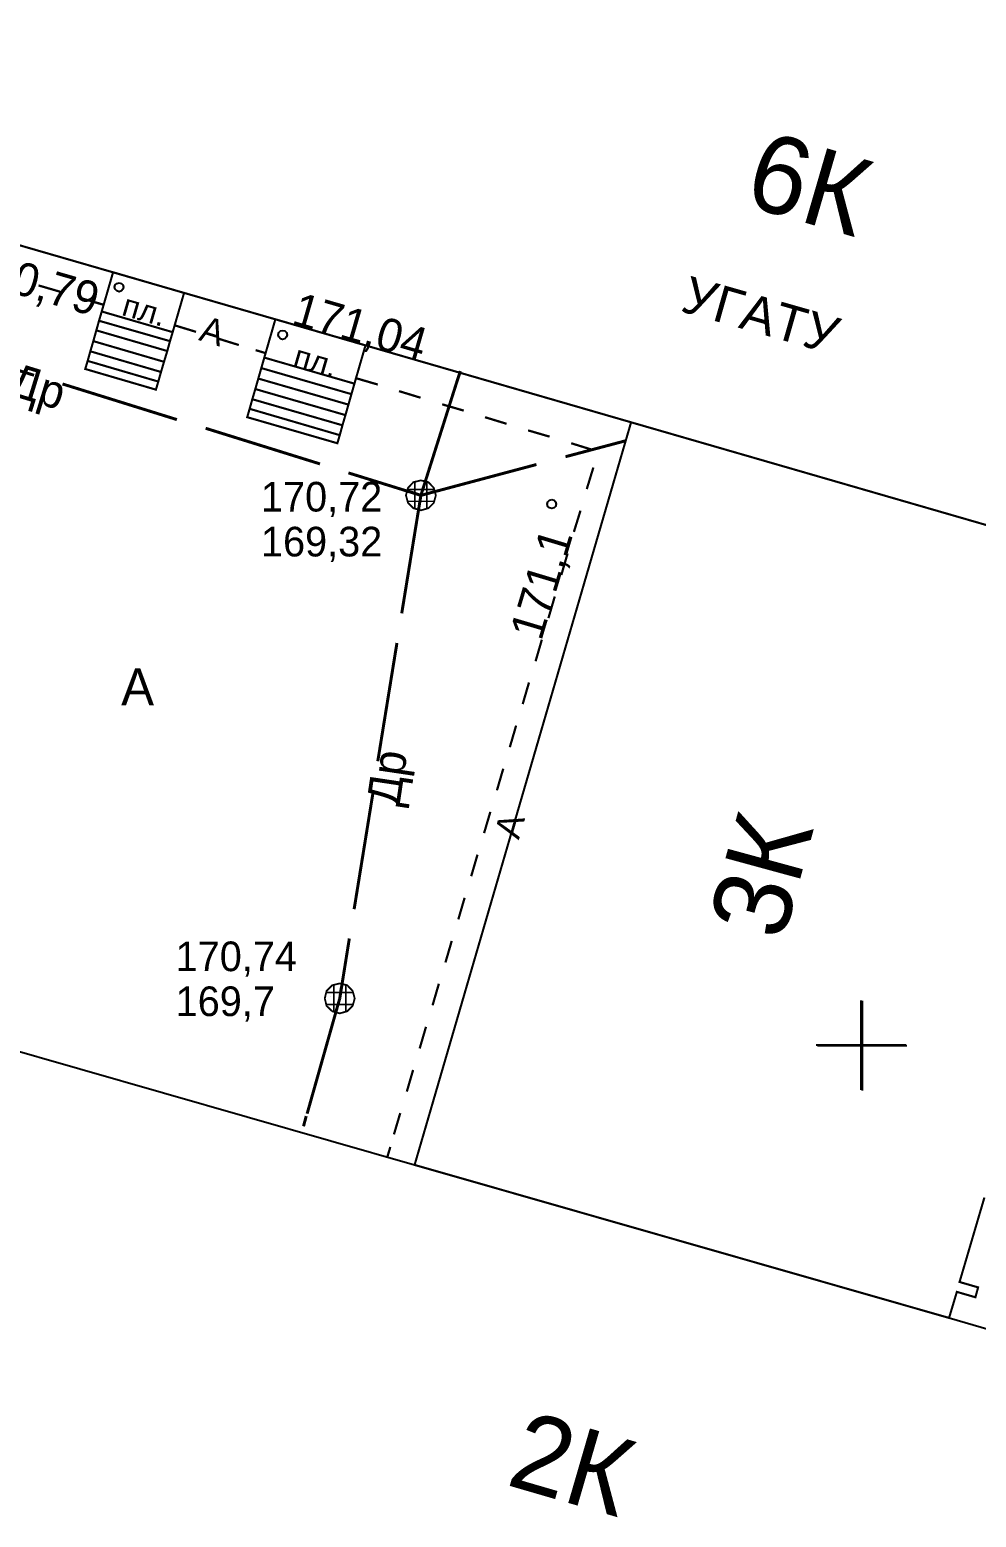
# Model space of a CAD drawing. Extents: x -2634 to -2115, y -2142 to -1393.
# Drawn here: x -2377.76 to -2346.15, y -1665.77 to -1616.09 of the extents above; entities that cross this region are included whole.
import ezdxf

# ---------------------------------------------------------------- set-up
doc = ezdxf.new("R2010")
doc.units = 0
doc.header["$MEASUREMENT"] = 0
for name, color, linetype in [('500_Геодез-Пункты_гео', 7, 'Continuous'), ('500_Дополн-Бордюры__п', 7, 'Continuous'), ('500_Дополн-Ступени__л', 7, 'Continuous'), ('500_Дороги-Проезжие_ч', 7, 'Continuous'), ('500_Рельеф-Высотные_о', 7, 'Continuous'), ('500_Строен-Дополнения', 7, 'Continuous'), ('500_Строен-Здания', 7, 'Continuous'), ('500_Строен-Отмостка_з', 7, 'Continuous'), ('500_Трубоп-Канализаци', 7, 'Continuous'), ('500_Трубоп-Смотровые_', 7, 'Continuous'), ('ЗАЯВКИ-Условные_з', 7, 'Continuous')]:
    doc.layers.add(name, color=color, linetype=linetype)
doc.styles.add('TARIAL', font='Arial')

msp = doc.modelspace()

# ---------------------------------------------------------------- linework, layer by layer
at = {"layer": '500_Геодез-Пункты_гео', "color": 94, "const_width": 0.065}
for points in [[(-2349.96, -1648.52), (-2349.96, -1651.52)], [(-2351.46, -1650.02), (-2348.46, -1650.02)]]:
    msp.add_lwpolyline(points, dxfattribs=at)
at = {"layer": '500_Дополн-Бордюры__п', "color": 1, "const_width": 0.075}
for points in [[(-2377.47, -1624.63), (-2376.75, -1624.84)], [(-2376.03, -1625.06), (-2375.31, -1625.27)], [(-2375.29, -1625.28), (-2375.63, -1625.18)], [(-2372.93, -1625.96), (-2372.21, -1626.18)], [(-2371.49, -1626.4), (-2370.78, -1626.62)], [(-2369.89, -1626.89), (-2370.22, -1626.79)], [(-2370.06, -1626.84), (-2369.89, -1626.89)], [(-2366.86, -1627.73), (-2366.14, -1627.94)], [(-2365.43, -1628.16), (-2364.71, -1628.38)], [(-2363.99, -1628.6), (-2363.27, -1628.81)], [(-2362.56, -1629.03), (-2361.84, -1629.25)], [(-2361.12, -1629.47), (-2360.4, -1629.68)], [(-2359.68, -1629.9), (-2358.97, -1630.12)], [(-2358.94, -1630.71), (-2359.16, -1631.43)], [(-2359.37, -1632.15), (-2359.59, -1632.86)], [(-2359.8, -1633.58), (-2360.01, -1634.3)], [(-2360.23, -1635.02), (-2360.44, -1635.74)], [(-2360.66, -1636.46), (-2360.87, -1637.18)], [(-2361.09, -1637.89), (-2361.3, -1638.61)], [(-2361.52, -1639.33), (-2361.73, -1640.05)], [(-2361.95, -1640.77), (-2362.16, -1641.49)], [(-2362.38, -1642.21), (-2362.59, -1642.92)], [(-2362.81, -1643.64), (-2363.02, -1644.36)], [(-2363.24, -1645.08), (-2363.45, -1645.8)], [(-2363.67, -1646.52), (-2363.88, -1647.24)], [(-2364.1, -1647.95), (-2364.31, -1648.67)], [(-2364.53, -1649.39), (-2364.74, -1650.11)], [(-2364.96, -1650.83), (-2365.17, -1651.55)], [(-2365.39, -1652.27), (-2365.6, -1652.98)], [(-2365.82, -1653.73), (-2365.72, -1653.4)], [(-2365.81, -1653.7), (-2365.82, -1653.73)]]:
    msp.add_lwpolyline(points, dxfattribs=at)
at = {"layer": '500_Дополн-Ступени__л', "color": 0, "const_width": 0.07}
for points in [[(-2373.08, -1626.49), (-2375.45, -1625.81), (-2375.54, -1626.13), (-2373.17, -1626.82)], [(-2375.36, -1625.5), (-2372.99, -1626.19), (-2373.08, -1626.49), (-2375.45, -1625.81)], [(-2375.54, -1626.13), (-2373.17, -1626.82), (-2373.28, -1627.18), (-2375.64, -1626.49)], [(-2375.74, -1626.83), (-2373.38, -1627.52), (-2373.47, -1627.84), (-2375.83, -1627.15)], [(-2375.64, -1626.49), (-2373.28, -1627.18), (-2373.38, -1627.52), (-2375.74, -1626.83)], [(-2375.83, -1627.15), (-2375.91, -1627.42), (-2373.55, -1628.11), (-2373.47, -1627.84)], [(-2367.02, -1628.26), (-2370.03, -1627.39), (-2370.13, -1627.74), (-2367.12, -1628.61)], [(-2369.93, -1627.04), (-2366.92, -1627.91), (-2367.02, -1628.26), (-2370.03, -1627.39)], [(-2370.13, -1627.74), (-2367.12, -1628.61), (-2367.22, -1628.96), (-2370.23, -1628.09)], [(-2370.23, -1628.09), (-2367.22, -1628.96), (-2367.32, -1629.3), (-2370.33, -1628.43)], [(-2370.42, -1628.75), (-2370.5, -1629.03), (-2367.49, -1629.9), (-2367.41, -1629.63)], [(-2370.33, -1628.43), (-2367.32, -1629.3), (-2367.41, -1629.63), (-2370.42, -1628.75)]]:
    msp.add_lwpolyline(points, close=True, dxfattribs=at)
at = {"layer": '500_Рельеф-Высотные_о', "color": 0}
for points in [[(-2374.78, -1624.54), (-2374.7, -1624.56), (-2374.65, -1624.61), (-2374.63, -1624.69), (-2374.65, -1624.76), (-2374.7, -1624.81), (-2374.78, -1624.84), (-2374.85, -1624.81), (-2374.91, -1624.76), (-2374.93, -1624.69), (-2374.91, -1624.61), (-2374.85, -1624.56)], [(-2369.32, -1626.13), (-2369.24, -1626.15), (-2369.19, -1626.2), (-2369.17, -1626.28), (-2369.19, -1626.35), (-2369.24, -1626.41), (-2369.32, -1626.43), (-2369.39, -1626.41), (-2369.45, -1626.35), (-2369.47, -1626.28), (-2369.45, -1626.2), (-2369.39, -1626.15)], [(-2360.33, -1631.78), (-2360.25, -1631.8), (-2360.2, -1631.86), (-2360.18, -1631.93), (-2360.2, -1632.01), (-2360.25, -1632.06), (-2360.33, -1632.08), (-2360.4, -1632.06), (-2360.46, -1632.01), (-2360.48, -1631.93), (-2360.46, -1631.86), (-2360.4, -1631.8)]]:
    msp.add_lwpolyline(points, close=True, dxfattribs=at)
at = {"layer": '500_Строен-Дополнения', "color": 0, "const_width": 0.07}
for points in [[(-2372.61, -1624.88), (-2374.98, -1624.19), (-2375.36, -1625.5), (-2372.99, -1626.19)], [(-2366.55, -1626.63), (-2369.56, -1625.76), (-2369.93, -1627.04), (-2366.92, -1627.91)]]:
    msp.add_lwpolyline(points, close=True, dxfattribs=at)
at = {"layer": '500_Строен-Здания', "color": 0}
for p, q in [((-2399.1, -1644.19), (-2364.91, -1654)), ((-2364.91, -1654), (-2347.06, -1659.11)), ((-2347.06, -1659.11), (-2345.72, -1659.5))]:
    msp.add_line(p, q, dxfattribs=at)
at = {"layer": '500_Строен-Здания', "color": 0, "const_width": 0.07}
msp.add_lwpolyline([(-2315.95, -1641.27), (-2292.83, -1647.96), (-2292.94, -1648.35), (-2292.24, -1648.55), (-2287.5, -1632.17), (-2288.12, -1631.99), (-2288.24, -1632.42), (-2400.55, -1599.62), (-2405.15, -1615.46), (-2357.68, -1629.2), (-2339.84, -1634.36), (-2334.13, -1636.01), (-2327.34, -1637.98), (-2324.34, -1638.81), (-2324.04, -1638.89), (-2323.69, -1638.99), (-2322.01, -1639.48), (-2321.76, -1639.56), (-2321.45, -1639.65)], close=True, dxfattribs=at)
msp.add_lwpolyline([(-2345.88, -1655.09), (-2346.71, -1657.91), (-2346.09, -1658.09), (-2346.18, -1658.42), (-2346.8, -1658.24), (-2347.06, -1659.11), (-2364.91, -1654), (-2357.68, -1629.2), (-2339.84, -1634.36)], dxfattribs=at)
at = {"layer": '500_Трубоп-Канализаци', "color": 32, "const_width": 0.1}
for points in [[(-2381.44, -1626.44), (-2377.62, -1627.63)], [(-2364.7, -1631.64), (-2363.49, -1627.82)], [(-2363.38, -1627.49), (-2363.49, -1627.82)], [(-2376.67, -1627.92), (-2372.85, -1629.11)], [(-2371.89, -1629.4), (-2368.07, -1630.59)], [(-2359.87, -1630.35), (-2357.87, -1629.82)], [(-2357.87, -1629.82), (-2358.21, -1629.91)], [(-2367.12, -1630.89), (-2364.7, -1631.64)], [(-2364.7, -1631.64), (-2360.84, -1630.61)], [(-2364.7, -1631.64), (-2365.34, -1635.58)], [(-2364.7, -1631.64), (-2365.04, -1631.53)], [(-2365.5, -1636.57), (-2366.14, -1640.52)], [(-2366.29, -1641.51), (-2366.93, -1645.46)], [(-2367.09, -1646.44), (-2367.41, -1648.44)], [(-2367.41, -1648.44), (-2367.36, -1648.09)], [(-2367.41, -1648.44), (-2368.5, -1652.29)], [(-2368.62, -1652.71), (-2368.53, -1652.37)]]:
    msp.add_lwpolyline(points, dxfattribs=at)
at = {"layer": '500_Трубоп-Смотровые_', "color": 0, "const_width": 0.06}
for points in [[(-2364.7, -1631.14), (-2364.45, -1631.2), (-2364.27, -1631.39), (-2364.2, -1631.64), (-2364.27, -1631.89), (-2364.45, -1632.07), (-2364.7, -1632.14), (-2364.95, -1632.07), (-2365.13, -1631.89), (-2365.2, -1631.64), (-2365.13, -1631.39), (-2364.95, -1631.2)], [(-2367.41, -1647.94), (-2367.16, -1648), (-2366.98, -1648.19), (-2366.91, -1648.44), (-2366.98, -1648.69), (-2367.16, -1648.87), (-2367.41, -1648.94), (-2367.66, -1648.87), (-2367.85, -1648.69), (-2367.91, -1648.44), (-2367.85, -1648.19), (-2367.66, -1648)]]:
    msp.add_lwpolyline(points, close=True, dxfattribs=at)
at = {"layer": '500_Трубоп-Смотровые_', "color": 0, "const_width": 0.055}
for points in [[(-2364.9, -1632.09), (-2364.9, -1631.19)], [(-2364.5, -1632.09), (-2364.5, -1631.19)], [(-2365.15, -1631.44), (-2364.25, -1631.44)], [(-2365.15, -1631.84), (-2364.25, -1631.84)], [(-2367.86, -1648.24), (-2366.96, -1648.24)], [(-2367.61, -1648.89), (-2367.61, -1647.99)], [(-2367.21, -1648.89), (-2367.21, -1647.99)], [(-2367.86, -1648.64), (-2366.96, -1648.64)]]:
    msp.add_lwpolyline(points, dxfattribs=at)
at = {"layer": '500_Трубоп-Смотровые_', "color": 0}
for points in [[(-2365, -1631.59), (-2365, -1631.59)], [(-2367.71, -1648.39), (-2367.71, -1648.39)]]:
    msp.add_lwpolyline(points, dxfattribs=at)
at = {"layer": 'ЗАЯВКИ-Условные_з', "color": 98, "const_width": 0.065}
for points in [[(-2350, -1651.5), (-2350, -1648.5)], [(-2350, -1651.5), (-2350, -1648.5)], [(-2348.5, -1650), (-2351.5, -1650)], [(-2351.5, -1650), (-2348.5, -1650)]]:
    msp.add_lwpolyline(points, dxfattribs=at)

# ---------------------------------------------------------------- texts
at = {"layer": '500_Дороги-Проезжие_ч', "color": 0}
msp.add_text('А', height=1.23, dxfattribs=at).set_placement((-2374.71, -1638.65))
at = {"layer": '500_Рельеф-Высотные_о', "color": 214}
for s, rotation, p in [('170,79', 343.86, (-2380.01, -1624.4)), ('171,04', 343.86, (-2369.06, -1625.91)), ('171,1', 73.36, (-2360.68, -1636.53))]:
    msp.add_text(s, height=1.11, rotation=rotation, dxfattribs=at).set_placement(p)
at = {"layer": '500_Строен-Дополнения', "color": 0, "style": 'TARIAL'}
for p in [(-2374.73, -1625.61), (-2369.01, -1627.31)]:
    msp.add_text('пл. ', height=0.74, rotation=343.86, dxfattribs=at).set_placement(p)
at = {"layer": '500_Строен-Здания', "color": 5}
for s, rotation, p in [('6К', 343.75, (-2353.98, -1621.92)), ('3К', 74.76, (-2352.61, -1646.57)), ('2К', 343.77, (-2361.9, -1664.67))]:
    msp.add_text(s, height=2.59, rotation=rotation, dxfattribs=at).set_placement(p)
at = {"layer": '500_Строен-Здания', "color": 5, "style": 'TARIAL'}
msp.add_text(' УГАТУ', height=1.23, rotation=344.13, dxfattribs=at).set_placement((-2356.53, -1625.35))
at = {"layer": '500_Строен-Отмостка_з', "color": 0}
for rotation, p in [(342.96, (-2372.15, -1626.45)), (73.75, (-2361.43, -1643.16))]:
    msp.add_text('А', height=0.86, rotation=rotation, dxfattribs=at).set_placement(p)
at = {"layer": '500_Трубоп-Канализаци', "color": 14}
for rotation, p in [(342.9, (-2378.53, -1628.26)), (81.55, (-2365.42, -1642.05))]:
    msp.add_text('Др', height=1.11, rotation=rotation, dxfattribs=at).set_placement(p)
at = {"layer": '500_Трубоп-Смотровые_', "color": 5}
for s, p in [('170,72', (-2370.04, -1632.18)), ('169,32', (-2370.04, -1633.68)), ('170,74', (-2372.89, -1647.53)), ('169,7', (-2372.89, -1649.03))]:
    msp.add_text(s, height=0.99, dxfattribs=at).set_placement(p)

doc.saveas('drawing.dxf')
